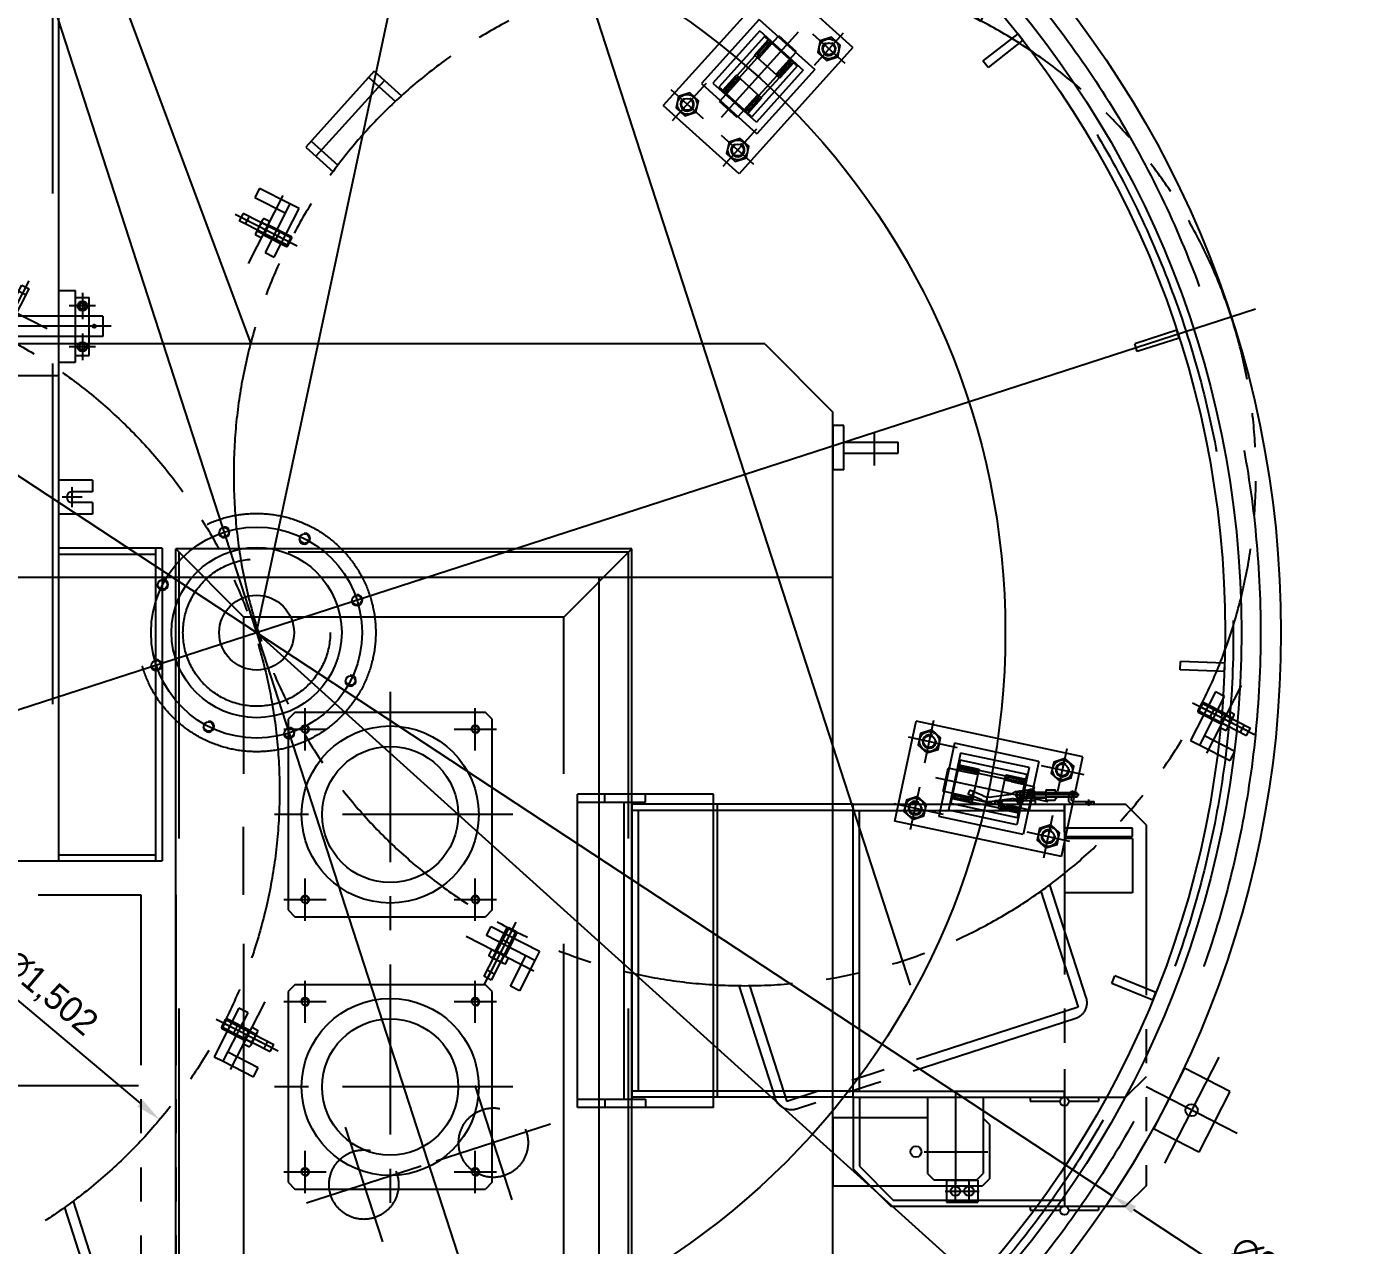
# Model space of a CAD drawing. Header units: millimetres. Extents: x 10462777 to 22643323, y 453826 to 1389191.
# Drawn here: x 11310903 to 11312878, y 585500 to 587289 of the extents above; entities that cross this region are included whole.
import ezdxf

# ---------------------------------------------------------------- set-up
doc = ezdxf.new("R2010")
doc.units = ezdxf.units.MM
doc.header["$LTSCALE"] = 200
doc.header["$MEASUREMENT"] = 0
doc.header["$PDMODE"] = 35
doc.header["$PDSIZE"] = -5
for name, pattern in [('CENTER', [2, 1.25, -0.25, 0.25, -0.25]), ('HIDDEN', [3.75, 2.5, -1.25]), ('PHANTOM', [2.5, 1.25, -0.25, 0.25, -0.25, 0.25, -0.25])]:
    doc.linetypes.add(name, pattern=pattern)
doc.layers.get('0').update_dxf_attribs({"linetype": 'CONTINUOUS'})
doc.layers.get('DEFPOINTS').update_dxf_attribs({"linetype": 'CONTINUOUS'})
for name, color, linetype in [('1', 1, 'CENTER'), ('7', 7, 'CONTINUOUS'), ('CENTER', 1, 'CONTINUOUS'), ('H', 30, 'CONTINUOUS'), ('HIDDEN', 7, 'HIDDEN'), ('THIN', 3, 'CONTINUOUS')]:
    doc.layers.add(name, color=color, linetype=linetype)
doc.layers.add('LAYOUT', color=8, linetype='CONTINUOUS', lineweight=25)
doc.styles.get("Standard").update_dxf_attribs({"font": 'SYMBOL'})
doc.dimstyles.new('ROMANS', dxfattribs={"dimtxt": 2.5, "dimasz": 2.5, "dimexe": 1.25, "dimexo": 0.625, "dimtad": 1, "dimdec": 4, "dimdsep": 46, "dimlunit": 6, "dimtxsty": 'Standard', "dimcen": 2.5, "dimadec": 0, "dimazin": 0, "dimtfac": 1, "dimtdec": 4, "dimtmove": 0, "dimatfit": 3, "dimfxl": 1, "dimtolj": 1, "dimtzin": 0, "dimarcsym": 0})

# ---------------------------------------------------------------- blocks, each defined once
blk = doc.blocks.new('A$C7EF34B28')
at = {"color": 4}
for p, q in [((10, 230), (0, 220)), ((0, 0), (0, 220)), ((8, 211), (18, 221)), ((90, 230), (10, 230)), ((130, 221), (18, 221)), ((90, 230), (99, 221)), ((130, 139), (130, 221)), ((8, 211), (8, 149)), ((18, 139), (8, 149)), ((130, 139), (18, 139)), ((100, 0), (100, 139)), ((100, 0), (0, 0))]:
    blk.add_line(p, q, dxfattribs=at)
at = {"layer": 'CENTER'}
for p, q in [((50, 134), (50, 227.5)), ((134.7, 180), (2.4, 180))]:
    blk.add_line(p, q, dxfattribs=at)
blk = doc.blocks.new('A$C61455E37')
at = {"layer": '7', "color": 60}
for p, q in [((0, 50), (17, 50)), ((0, 50), (0, 0)), ((17, 50), (17, 20)), ((33, 50), (50, 50)), ((33, 50), (33, 20)), ((50, 50), (50, 0)), ((0, 0), (50, 0))]:
    blk.add_line(p, q, dxfattribs=at)
blk.add_arc((25, 20), 8, 180, 0, dxfattribs=at)
at = {"layer": 'CENTER', "color": 60}
for p, q in [((39.7, 20), (10.3, 20)), ((25, 34.7), (25, 5.3))]:
    blk.add_line(p, q, dxfattribs=at)
blk = doc.blocks.new('A$C107C3577')
at = {"color": 9, "linetype": 'PHANTOM'}
for p, q in [((1439, 2676.1), (1409, 2646.1)), ((1439, 2676.1), (1969, 2676.1)), ((1809, 2676.1), (1839, 2646.1)), ((1969, 2676.1), (1999, 2646.1)), ((1409, 2556.1), (1409, 2646.1)), ((1839, 2556.1), (1839, 2646.1)), ((1999, 2556.1), (1999, 2646.1)), ((1409, 2556.1), (1839, 2556.1))]:
    blk.add_line(p, q, dxfattribs=at)
at = {"color": 9, "linetype": 'HIDDEN'}
for p, q in [((1459, 2656.1), (1539, 2656.1)), ((1459, 2656.1), (1459, 2556.1)), ((1539, 2656.1), (1539, 2556.1))]:
    blk.add_line(p, q, dxfattribs=at)
at = {"color": 9}
for p, q in [((1839, 2556.1), (1839, 2606.1)), ((1839, 2606.1), (1845, 2606.1)), ((1845, 2562.5), (1845, 2606.1)), ((1999, 2556.1), (1999, 2606.1)), ((1999, 2606.1), (2005, 2606.1)), ((2005, 2562.5), (2005, 2606.1)), ((1405, 2569.5), (1405, 2599.7)), ((1409, 2599.7), (1405, 2599.7)), ((1409, 2569.5), (1409, 2599.7)), ((1389, 2567.1), (1390.7, 2570.7)), ((1398.3, 2562.7), (1389, 2567.1)), ((1400, 2566.4), (1390.7, 2570.7)), ((1392.3, 2575), (1398.3, 2575)), ((1392.3, 2575), (1392.3, 2529)), ((1398.3, 2575), (1398.3, 2529)), ((1839, 2506.1), (1839, 2556.1)), ((1845, 2506.1), (1845, 2549.8)), ((1999, 2506.1), (1999, 2556.1)), ((2005, 2506.1), (2005, 2549.8)), ((1387.8, 2530.5), (1387.8, 2541.5)), ((1389.3, 2543), (1392.3, 2543)), ((1389.3, 2529), (1401.3, 2529)), ((1391.3, 2545.2), (1392, 2545.9)), ((1391.3, 2543), (1391.3, 2545.2)), ((1391.3, 2545.2), (1392.3, 2545.2)), ((1391.3, 2512.7), (1391.3, 2529)), ((1392.3, 2545.9), (1392, 2545.9)), ((1398.3, 2543), (1401.3, 2543)), ((1398.6, 2545.9), (1399.3, 2545.2)), ((1399.3, 2543), (1399.3, 2545.2)), ((1399.3, 2513), (1399.3, 2529)), ((1402.8, 2530.5), (1402.8, 2541.5)), ((1404, 2513.9), (1390.6, 2511.3)), ((1404, 2513.9), (1404, 2453.9)), ((1409, 2513.9), (1404, 2513.9)), ((1409, 2453.9), (1409, 2513.9)), ((1390.1, 2485.1), (1387.1, 2506)), ((1404, 2499.9), (1390.6, 2502.5)), ((1402, 2486.8), (1400, 2500.7)), ((1839, 2506.1), (1844.9, 2506.1)), ((1999, 2506.1), (2004.9, 2506.1)), ((1390.1, 2485.1), (1393.9, 2478.1)), ((1398.1, 2449.2), (1393.9, 2478.1)), ((1402, 2486.8), (1400.3, 2479)), ((1404.5, 2450.2), (1400.3, 2479)), ((1404, 2453.9), (1409, 2453.9)), ((1396.5, 2436.7), (1388.7, 2418.1)), ((1402.5, 2434.2), (1394.7, 2415.5)), ((1389.2, 2416.8), (1393.3, 2415))]:
    blk.add_line(p, q, dxfattribs=at)
at = {"color": 4}
for p, q in [((1418, 2556.1), (1409, 2556.1)), ((1409, 2246.1), (1409, 2556.1)), ((1418, 2246.1), (1418, 2556.1)), ((1839, 2556.1), (1830, 2556.1)), ((1830, 2246.1), (1830, 2556.1)), ((1839, 2246.1), (1839, 2556.1)), ((1839, 2556.1), (1999, 2556.1)), ((1990, 2304.8), (1990, 2556.1)), ((1999, 2301.1), (1999, 2556.1)), ((1961, 2383.1), (1961, 2429.1)), ((1961, 2429.1), (1993, 2429.1)), ((1993, 2383.1), (1993, 2429.1)), ((1961, 2383.1), (1993, 2383.1)), ((1409, 2286.1), (1409, 2368.1)), ((1940.3, 2255.1), (1990, 2304.8)), ((1944, 2246.1), (1999, 2301.1)), ((1830, 2255.1), (1418, 2255.1)), ((1839, 2255.1), (1940.3, 2255.1)), ((1409, 2246.1), (1409, 1921.1)), ((1839, 2246.1), (1409, 2246.1)), ((1839, 2246.1), (1839, 1921.1)), ((1839, 2246.1), (1944, 2246.1)), ((733, 2116.1), (833, 2216.1)), ((2415, 2216.1), (833, 2216.1)), ((733, 2116.1), (733, 1362.1)), ((1854, 2041.1), (1394, 2041.1)), ((1394, 2041.1), (1394, 1841.1)), ((1409, 2046.1), (1839, 2046.1)), ((1854, 2041.1), (1854, 1841.1)), ((2214, 1921.1), (1034, 1921.1)), ((1034, 1921.1), (1034, 1251.1)), ((1406, 1921.1), (1842, 1921.1)), ((1409, 1921.1), (1839, 1921.1)), ((1406, 1909.1), (1842, 1909.1)), ((1854, 1841.1), (1394, 1841.1)), ((1284, 1716.1), (1274, 1706.1)), ((1274, 1706.1), (1274, 1426.1)), ((1564, 1716.1), (1284, 1716.1)), ((1564, 1716.1), (1574, 1706.1)), ((1574, 1426.1), (1574, 1706.1)), ((1684, 1716.1), (1674, 1706.1)), ((1674, 1706.1), (1674, 1426.1)), ((1964, 1716.1), (1684, 1716.1)), ((1964, 1716.1), (1974, 1706.1)), ((1974, 1426.1), (1974, 1706.1)), ((1274, 1426.1), (1284, 1416.1)), ((1564, 1416.1), (1574, 1426.1)), ((1674, 1426.1), (1684, 1416.1)), ((1964, 1416.1), (1974, 1426.1)), ((1284, 1416.1), (1564, 1416.1)), ((1684, 1416.1), (1964, 1416.1)), ((733, 1362.1), (0, 1089.1)), ((2214, 1251.1), (1034, 1251.1)), ((1033, 1231.1), (1033, 1079.1)), ((1033, 1231.1), (1492, 1231.1)), ((1492, 419.1), (1492, 1231.1)), ((1492, 1222.1), (1033, 1222.1)), ((1042, 1222.1), (1042, 1079.1))]:
    blk.add_line(p, q, dxfattribs=at)
at = {"color": 7, "linetype": 'HIDDEN'}
for p, q in [((1450, 2556.1), (1418, 2556.1)), ((1798, 2556.1), (1830, 2556.1)), ((1418, 2246.1), (1418, 1921.1)), ((1830, 2246.1), (1830, 1921.1)), ((1134, 1821.1), (1034, 1921.1)), ((2209, 1916.1), (1039, 1916.1)), ((1039, 1916.1), (1039, 1256.1)), ((1418, 1930.1), (1830, 1930.1)), ((2114, 1821.1), (1134, 1821.1)), ((1134, 1821.1), (1134, 1351.1)), ((1134, 1351.1), (1034, 1251.1)), ((2114, 1351.1), (1134, 1351.1)), ((2209, 1256.1), (1039, 1256.1)), ((12, 1070.1), (1492, 1070.1)), ((1483, 428.1), (1483, 1070.1))]:
    blk.add_line(p, q, dxfattribs=at)
at = {"color": 4, "linetype": 'Continuous'}
blk.add_line((1459, 2556.1), (1539, 2556.1), dxfattribs=at)
at = {"color": 151}
for p, q in [((1076, 2216.1), (1076, 1019.1)), ((2515, 1873.1), (1076, 1873.1)), ((733, 1362.1), (733, 1020.1))]:
    blk.add_line(p, q, dxfattribs=at)
at = {"color": 2}
for p, q in [((1406, 1941.1), (1394, 1941.1)), ((1406, 1841.1), (1406, 1941.1)), ((1842, 1841.1), (1842, 1941.1)), ((1842, 1941.1), (1854, 1941.1)), ((1406, 1881.1), (1394, 1881.1)), ((1842, 1881.1), (1854, 1881.1))]:
    blk.add_line(p, q, dxfattribs=at)
at = {"color": 2, "linetype": 'PHANTOM'}
for p, q in [((1442, 1350.1), (1542, 1350.1)), ((1442, 1350.1), (1542, 1350.1)), ((1542, 1251.1), (2102, 1251.1)), ((1542, 1251.1), (2102, 1251.1)), ((1542, 549.1), (1542, 1200.1)), ((1542, 1200.1), (2102, 1200.1))]:
    blk.add_line(p, q, dxfattribs=at)
at = {"color": 6}
for p, q in [((692.1, 1144.1), (692.1, 101.1)), ((692.1, 1144.1), (722.1, 1144.1)), ((722.1, 1144.1), (722.1, 101.1))]:
    blk.add_line(p, q, dxfattribs=at)
at = {"color": 9}
for centre, radius in [((1845.4, 2556.1), 6.36), ((2005.4, 2556.1), 6.36), ((1393, 2506.9), 3.25), ((1393, 2506.9), 3), ((1395.3, 2490.9), 4.85)]:
    blk.add_circle(centre, radius, dxfattribs=at)
at = {"color": 3}
blk.add_circle((1977, 2416.1), 7, dxfattribs=at)
at = {"color": 4}
for centre, radius in [((1977, 2396.1), 7), ((1424, 1566.1), 130), ((1824, 1566.1), 130)]:
    blk.add_circle(centre, radius, dxfattribs=at)
blk.add_circle((707.1, 1131.6), 2.5)
at = {"color": 9}
for centre, radius, start, end in [((1401.5, 2569.5), 7.5, 245, 0), ((1401.5, 2569.5), 3.5, 245, 0), ((1389.3, 2541.5), 1.5, 90, 180), ((1389.3, 2530.5), 1.5, 180, 270), ((1401.3, 2541.5), 1.5, 0, 90), ((1401.3, 2530.5), 1.5, 270, 0), ((1393, 2506.9), 6, 63.8299, 188.2829), ((1391.5, 2506.9), 4.5, 100.9422, 259.0578), ((1374.9, 2445.8), 23.5, 337.1777, 8.2829), ((1374.9, 2445.8), 30, 337.1777, 8.2829), ((1389.6, 2417.7), 1, 157.1777, 247.1777), ((1393.7, 2415.9), 1, 247.1777, 337.1777)]:
    blk.add_arc(centre, radius, start, end, dxfattribs=at)
at = {"layer": '7', "color": 41}
for p, q in [((1456, 2656.1), (1444, 2656.1)), ((1444, 2656.1), (1444, 2556.1)), ((1456, 2556.1), (1456, 2656.1))]:
    blk.add_line(p, q, dxfattribs=at)
at = {"layer": '7', "color": 2}
for p, q in [((893.5, 2312.1), (877.5, 2312.1)), ((877.5, 2232.1), (877.5, 2312.1)), ((893.5, 2232.1), (893.5, 2312.1)), ((918, 2232.1), (853, 2232.1)), ((853, 2232.1), (853, 2216.1)), ((918, 2232.1), (918, 2216.1)), ((853, 2216.1), (918, 2216.1))]:
    blk.add_line(p, q, dxfattribs=at)
at = {"layer": '7', "color": 4}
for p, q in [((1483, 1079.1), (1483, 1222.1)), ((0, 1079.1), (1492, 1079.1)), ((779.4, 419.1), (779.4, 1079.1))]:
    blk.add_line(p, q, dxfattribs=at)
at = {"layer": '7', "color": 1, "linetype": 'Continuous'}
for p, q in [((677.3, 1133.6), (677.3, 1094.6)), ((737.3, 1133.6), (737.3, 1094.6)), ((657.8, 1114.1), (696.8, 1114.1)), ((717.8, 1114.1), (756.8, 1114.1))]:
    blk.add_line(p, q, dxfattribs=at)
at = {"layer": '7', "color": 4, "linetype": 'Continuous'}
for p, q in [((664.8, 1104.1), (664.8, 1124.1)), ((749.8, 1124.1), (664.8, 1124.1)), ((749.8, 1104.1), (749.8, 1124.1)), ((749.8, 1104.1), (664.8, 1104.1))]:
    blk.add_line(p, q, dxfattribs=at)
at = {"layer": '7', "color": 3, "linetype": 'Continuous'}
for p, q in [((654.8, 1079.1), (654.8, 1104.1)), ((759.8, 1104.1), (654.8, 1104.1)), ((759.8, 1079.1), (759.8, 1104.1))]:
    blk.add_line(p, q, dxfattribs=at)
at = {"layer": '7', "linetype": 'Continuous'}
for centre, radius in [((1919, 2338.1), 8), ((1424, 1566.1), 100), ((1824, 1566.1), 100)]:
    blk.add_circle(centre, radius, dxfattribs=at)
at = {"layer": '7'}
for centre in [(1299, 1691.1), (1549, 1691.1), (1699, 1691.1), (1949, 1691.1), (1299, 1441.1), (1549, 1441.1), (1699, 1441.1), (1949, 1441.1)]:
    blk.add_circle(centre, 5.05, dxfattribs=at)
at = {"layer": '7', "color": 4, "linetype": 'Continuous'}
for centre, radius in [((677.3, 1114.1), 7), ((677.3, 1114.1), 4.5), ((737.3, 1114.1), 7), ((737.3, 1114.1), 4.5)]:
    blk.add_circle(centre, radius, dxfattribs=at)
at = {"layer": 'CENTER', "color": 9}
for p, q in [((1402, 2591.7), (1411, 2591.7)), ((1395.3, 2577.6), (1395.3, 2484.2)), ((1393, 2500.7), (1393, 2513.9)), ((1397.9, 2506.9), (1386.3, 2506.9)), ((1388.5, 2490.9), (1412, 2490.9)), ((1401, 2460.9), (1412, 2460.9))]:
    blk.add_line(p, q, dxfattribs=at)
at = {"layer": 'CENTER'}
for p, q in [((1977, 2399.1), (1977, 2431.1)), ((1994, 2416.1), (1960, 2416.1)), ((1977, 2381.1), (1977, 2413.1)), ((1994, 2396.1), (1960, 2396.1)), ((911.5, 2277.1), (862.9, 2277.1)), ((1299, 1722.1), (1299, 1660.1)), ((1549, 1722.1), (1549, 1660.1)), ((1699, 1722.1), (1699, 1660.1)), ((1949, 1722.1), (1949, 1660.1)), ((1330, 1691.1), (1268, 1691.1)), ((1580, 1691.1), (1518, 1691.1)), ((1730, 1691.1), (1668, 1691.1)), ((1980, 1691.1), (1918, 1691.1)), ((1299, 1472.1), (1299, 1410.1)), ((1549, 1472.1), (1549, 1410.1)), ((1699, 1472.1), (1699, 1410.1)), ((1949, 1472.1), (1949, 1410.1)), ((1330, 1441.1), (1268, 1441.1)), ((1580, 1441.1), (1518, 1441.1)), ((1730, 1441.1), (1668, 1441.1)), ((1980, 1441.1), (1918, 1441.1)), ((707.1, 1156.5), (707.1, 86))]:
    blk.add_line(p, q, dxfattribs=at)
at = {"layer": 'CENTER', "linetype": 'CENTER'}
for p, q in [((1424, 1746.1), (1424, 1386.1)), ((1824, 1746.1), (1824, 1386.1)), ((1244, 1566.1), (1604, 1566.1)), ((1644, 1566.1), (2004, 1566.1)), ((1822, 546.6), (1822, 1202.6))]:
    blk.add_line(p, q, dxfattribs=at)
at = {"layer": 'HIDDEN', "color": 9}
for p, q in [((1392, 2543), (1392, 2545.9)), ((1392, 2512.8), (1392, 2529)), ((1398.6, 2543), (1398.6, 2545.9)), ((1398.6, 2512.9), (1398.6, 2529)), ((1392, 2503.9), (1392, 2512.8)), ((1398.6, 2503.9), (1398.6, 2512.9)), ((1399.3, 2503.9), (1391.3, 2503.9)), ((1392, 2503.9), (1391.3, 2503.2)), ((1398.6, 2503.9), (1399.3, 2503.2))]:
    blk.add_line(p, q, dxfattribs=at)
at = {"layer": 'THIN', "color": 9}
for p, q in [((1405.5, 2596.7), (1405, 2596.7)), ((1405.5, 2586.7), (1405, 2586.7)), ((1405.5, 2586.7), (1405.5, 2596.7)), ((1405.5, 2596.7), (1407.5, 2594.7)), ((1405.5, 2586.7), (1407.5, 2588.7)), ((1407.5, 2588.7), (1407.5, 2594.7)), ((1407.5, 2594.7), (1409, 2594.7)), ((1407.5, 2588.7), (1409, 2588.7)), ((1392.3, 2569), (1398.3, 2569)), ((1391.3, 2496.5), (1391.3, 2512.7)), ((1400, 2500.7), (1398.9, 2507.8)), ((1399.3, 2496.5), (1399.3, 2513)), ((1404.5, 2495.9), (1404, 2495.9)), ((1404.5, 2485.9), (1404.5, 2495.9)), ((1404.5, 2495.9), (1406.5, 2493.9)), ((1404.5, 2485.9), (1406.5, 2487.9)), ((1406.5, 2487.9), (1406.5, 2493.9)), ((1406.5, 2493.9), (1409, 2493.9)), ((1406.5, 2487.9), (1409, 2487.9)), ((1404.5, 2485.9), (1404, 2485.9)), ((1404.5, 2465.9), (1404, 2465.9)), ((1404.5, 2455.9), (1404, 2455.9)), ((1404.5, 2455.9), (1404.5, 2465.9)), ((1404.5, 2465.9), (1406.5, 2463.9)), ((1404.5, 2455.9), (1406.5, 2457.9)), ((1406.5, 2457.9), (1406.5, 2463.9)), ((1406.5, 2463.9), (1409, 2463.9)), ((1406.5, 2457.9), (1409, 2457.9)), ((1390.6, 2422.7), (1396.6, 2420.1))]:
    blk.add_line(p, q, dxfattribs=at)
blk.add_circle((1395.3, 2490.9), 6, dxfattribs=at)
for centre, radius, start, end in [((1393, 2506.9), 6, 8.2829, 63.8299), ((1388.3, 2496.5), 3, 321.0576, 0), ((1402.3, 2496.5), 3, 180, 218.9424)]:
    blk.add_arc(centre, radius, start, end, dxfattribs=at)
at = {"layer": 'THIN', "color": 1}
for centre in [(1299, 1691.1), (1549, 1691.1), (1699, 1691.1), (1949, 1691.1), (1299, 1441.1), (1549, 1441.1), (1699, 1441.1), (1949, 1441.1)]:
    blk.add_arc(centre, 6, 15, 285, dxfattribs=at)
at = {"layer": '7', "linetype": 'Continuous', "xscale": -1}
blk.add_blockref('A$C7EF34B28', (1969, 2216.1), dxfattribs=at)
at = {"layer": '7', "linetype": 'Continuous'}
blk.add_blockref('A$C61455E37', (933, 1079.1), dxfattribs=at)
blk = doc.blocks.new('r710ic')
at = {"layer": 'LAYOUT', "color": 3}
blk.add_circle((272041.4, 104232.6), 2050.1, dxfattribs=at)
blk = doc.blocks.new('A$C40DC224F')
at = {"layer": 'H', "color": 31, "linetype": 'Continuous'}
for p, q in [((30, 50), (0, 50)), ((0, 50), (0, 0)), ((30, 50), (30, 0)), ((30, 0), (0, 0))]:
    blk.add_line(p, q, dxfattribs=at)
for points in [[(30, 45.6), (27, 45.6), (27, 47.9), (3, 47.9), (3, 45.6), (0, 45.6), (0, 49, -0.414214), (1, 50), (29, 50, -0.414214), (30, 49), (30, 45.6)], [(30, 44.7), (27, 45), (3, 45), (0, 44.7), (0, 43.5, 0.414214), (1, 42.5), (29, 42.5, 0.414214), (30, 43.5), (30, 44.7)], [(20, 45), (5.5, 45, -1), (5.5, 47.9), (24.5, 47.9, -1), (24.5, 45), (20, 45)], [(30, 5.3), (27, 5), (3, 5), (0, 5.3), (0, 6.5, -0.414214), (1, 7.5), (29, 7.5, -0.414214), (30, 6.5), (30, 5.3)], [(30, 4.3), (27, 4.3), (27, 2.1), (3, 2.1), (3, 4.3), (0, 4.3), (0, 1, 0.414214), (1, 0), (29, 0, 0.414214), (30, 1), (30, 4.3)], [(20, 5), (5.5, 5, 1), (5.5, 2.1), (24.5, 2.1, 1), (24.5, 5), (20, 5)]]:
    blk.add_lwpolyline(points, format="xyb", dxfattribs=at)
blk = doc.blocks.new('*D438')
at = {"layer": '7', "color": 1, "lineweight": -2, "transparency": 16777216}
for p, q in [((11309951.7, 587247.4), (11309920.4, 587268)), ((11309983.1, 587226.7), (11312497.7, 585572.4)), ((11312808.2, 585368.1), (11312529, 585551.8))]:
    blk.add_line(p, q, dxfattribs=at)
at = {"layer": '7', "color": 1, "transparency": 16777216}
for points in [[(11309955.2, 587252.6), (11309948.3, 587242.1), (11309983.1, 587226.7)], [(11312532.4, 585557), (11312525.5, 585546.5), (11312497.7, 585572.4)]]:
    blk.add_solid(points, dxfattribs=at)
at = {"layer": 'DEFPOINTS', "color": 0, "transparency": 16777216}
for p in [(11309983.1, 587226.7), (11312497.7, 585572.4)]:
    blk.add_point(p, dxfattribs=at)
at = {"layer": '7', "color": 4, "transparency": 16777216, "insert": (11312745.4, 585453.5), "char_height": 37.5, "attachment_point": 5, "rotation": 326.6587}
blk.add_mtext('\\A1;∅3,010', dxfattribs=at)
blk = doc.blocks.new('A$C08586AF6')
at = {"layer": '7', "color": 71, "linetype": 'PHANTOM'}
for p, q in [((152.1, 1270.7), (231.3, 1349.9)), ((156.3, 1345.7), (220, 1282)), ((1349.9, 1270.7), (1270.7, 1349.9)), ((1345.7, 1345.7), (1282, 1282)), ((159.2, 1334.3), (167.7, 1342.8)), ((215.7, 1277.8), (159.2, 1334.3)), ((166.2, 1327.3), (174.7, 1335.8)), ((224.2, 1286.3), (167.7, 1342.8)), ((1277.8, 1286.3), (1334.3, 1342.8)), ((1286.3, 1277.8), (1342.8, 1334.3)), ((1335.8, 1327.3), (1327.3, 1335.8)), ((1342.8, 1334.3), (1334.3, 1342.8)), ((201.6, 1291.9), (210.1, 1300.4)), ((215.7, 1277.8), (224.2, 1286.3)), ((1286.3, 1277.8), (1277.8, 1286.3)), ((1300.4, 1291.9), (1291.9, 1300.4)), ((19.8, 1086.5), (94.8, 1216.5)), ((37.1, 1076.5), (112.1, 1206.5)), ((88.8, 1206.1), (134.5, 1179.7)), ((94.8, 1216.5), (141.5, 1189.5)), ((19.8, 1086.5), (66.5, 1059.6)), ((25.8, 1096.9), (71.5, 1070.6)), ((1462.6, 991), (1636.3, 991)), ((1467.5, 976), (1646.3, 976)), ((1646.3, 526), (1646.3, 976)), ((1661.3, 536), (1661.3, 966)), ((1467.5, 526), (1646.3, 526)), ((1462.6, 511), (1636.3, 511)), ((152.1, 231.3), (231.3, 152.1)), ((156.3, 156.3), (219.9, 219.9)), ((215.7, 224.2), (159.2, 167.6)), ((215.7, 224.2), (224.2, 215.7)), ((1349.9, 231.3), (1270.7, 152.1)), ((1286.3, 224.2), (1277.8, 215.7)), ((1345.7, 156.3), (1282, 220)), ((1286.3, 224.2), (1342.8, 167.7)), ((224.2, 215.7), (167.6, 159.2)), ((201.6, 210.1), (210.1, 201.6)), ((1277.8, 215.7), (1334.3, 159.2)), ((1300.4, 210.1), (1291.9, 201.6)), ((159.2, 167.6), (167.6, 159.2)), ((166.2, 174.7), (174.7, 166.2)), ((1335.8, 174.7), (1327.3, 166.2)), ((1342.8, 167.7), (1334.3, 159.2))]:
    blk.add_line(p, q, dxfattribs=at)
blk.add_circle((751, 751), 751, dxfattribs=at)
for centre, start, end in [((1636.3, 966), 0, 90), ((1636.3, 536), 270, 0)]:
    blk.add_arc(centre, 25, start, end, dxfattribs=at)
blk = doc.blocks.new('*D436')
at = {"layer": '7', "color": 1, "lineweight": -2, "transparency": 16777216}
blk.add_line((11310832.3, 585907.3), (11311069.2, 585708.1), dxfattribs=at)
at = {"layer": '7', "color": 1, "transparency": 16777216}
blk.add_solid([(11311073.2, 585712.9), (11311065.2, 585703.3), (11311097.9, 585684)], dxfattribs=at)
at = {"layer": 'DEFPOINTS', "color": 0, "transparency": 16777216}
for p in [(11309948.2, 586650.5), (11311097.9, 585684)]:
    blk.add_point(p, dxfattribs=at)
at = {"layer": '7', "color": 4, "transparency": 16777216, "insert": (11310934.4, 585869.6), "char_height": 37.5, "attachment_point": 5, "rotation": 319.9475}
blk.add_mtext('\\A1;∅1,502', dxfattribs=at)
blk = doc.blocks.new('A$C599E23C4')
at = {"layer": '7', "color": 1}
for p, q in [((1.1, 21.9), (1.1, 5.9)), ((38.1, 21.9), (38.1, 5.9)), ((48.9, 20.8), (40, 20.8)), ((50, 24.2), (50, 3.5)), ((48.9, 6.9), (40, 6.9))]:
    blk.add_line(p, q, dxfattribs=at)
blk.add_lwpolyline([(40, 21.9), (1.1, 21.9), (0, 20.8), (0, 6.9), (1.1, 5.9), (40, 5.9)], dxfattribs=at)
blk.add_lwpolyline([(40, 27.7), (48.9, 27.7, -0.309401), (48.9, 20.8, -0.154701), (48.9, 6.9, -0.309401), (48.9, 0), (40, 0), (40, 27.7)], format="xyb", dxfattribs=at)
at = {"layer": 'THIN', "color": 1}
for points in [[(40, 21.9), (38.1, 20.8), (0, 20.8)], [(40, 5.9), (38.1, 6.9), (0, 6.9)]]:
    blk.add_lwpolyline(points, dxfattribs=at)

msp = doc.modelspace()

# ---------------------------------------------------------------- linework, layer by layer
at = {"color": 6}
msp.add_circle((11311240.35769, 586399.55916, 0), 55, dxfattribs=at)
at = {"layer": '1', "color": 1, "linetype": 'CENTER'}
for p, q in [((11311923.5684, 587156.93827, 0), (11312036.49911, 587282.12859, 0)), ((11312105.02234, 587235.66863, 0), (11312057.50051, 587278.53675, 0)), ((11312059.82736, 587233.34178, 0), (11312102.69549, 587280.8636, 0)), ((11311896.8066, 587154.14436, 0), (11311849.28477, 587197.01248, 0)), ((11311851.61162, 587151.81751, 0), (11311901.17789, 587206.76462, 0)), ((11311925.86448, 587084.83607, 0), (11311975.43075, 587139.78318, 0)), ((11311971.05945, 587087.16292, 0), (11311923.53763, 587130.03104, 0)), ((11312222.0721, 586208.35033, 0), (11312235.43607, 586270.9395, 0)), ((11312197.4595, 586246.3269, 0), (11312269.82823, 586230.87481, 0)), ((11312417.66326, 586166.58792, 0), (11312431.02723, 586229.17709, 0)), ((11312393.05066, 586204.56449, 0), (11312455.63983, 586191.20052, 0)), ((11312237.8726, 586186.57088, 0), (11312402.75595, 586151.36518, 0)), ((11312201.1909, 586110.55475, 0), (11312214.55487, 586173.14392, 0)), ((11312176.5783, 586148.53132, 0), (11312248.94703, 586133.07923, 0)), ((11312396.78206, 586068.79234, 0), (11312410.14603, 586131.38151, 0)), ((11312372.16946, 586106.76891, 0), (11312434.75863, 586093.40494, 0))]:
    msp.add_line(p, q, dxfattribs=at)
at = {"layer": '7'}
for p, q in [((11311244.78314, 587052.10065, 0), (11311237.96098, 587038.74183, 0)), ((11311237.96098, 587038.74183, 0), (11311282.49039, 587016.0013, 0)), ((11311289.31255, 587029.36013, 0), (11311244.78314, 587052.10065, 0)), ((11311289.31255, 587029.36013, 0), (11311252.92771, 586958.11307, 0)), ((11311266.28653, 586951.29091, 0), (11311302.67137, 587022.53797, 0)), ((11311302.67137, 587022.53797, 0), (11311289.31255, 587029.36013, 0)), ((11311252.92771, 586958.11307, 0), (11311266.28653, 586951.29091, 0)), ((11312649.05044, 586312.50459, 0), (11312612.6656, 586241.25754, 0)), ((11312626.02443, 586234.43538, 0), (11312662.40927, 586305.68244, 0)), ((11312662.40927, 586305.68244, 0), (11312649.05044, 586312.50459, 0)), ((11312677.376, 586225.05368, 0), (11312632.84658, 586247.7942, 0)), ((11312612.6656, 586241.25754, 0), (11312626.02443, 586234.43538, 0)), ((11312626.02443, 586234.43538, 0), (11312670.55384, 586211.69485, 0)), ((11312670.55384, 586211.69485, 0), (11312677.376, 586225.05368, 0)), ((11311578.01788, 585954.4456, 0), (11311584.84004, 585967.80443, 0)), ((11311584.84004, 585967.80443, 0), (11311656.08709, 585931.41958, 0)), ((11311649.26494, 585918.06076, 0), (11311578.01788, 585954.4456, 0)), ((11311656.08709, 585931.41958, 0), (11311649.26494, 585918.06076, 0)), ((11311613.16559, 585880.35351, 0), (11311635.90611, 585924.88292, 0)), ((11311649.26494, 585918.06076, 0), (11311626.52441, 585873.53135, 0)), ((11311626.52441, 585873.53135, 0), (11311613.16559, 585880.35351, 0)), ((11311214.42885, 585847.8274, 0), (11311178.04401, 585776.58034, 0)), ((11311191.40284, 585769.75819, 0), (11311227.78768, 585841.00524, 0)), ((11311227.78768, 585841.00524, 0), (11311214.42885, 585847.8274, 0)), ((11311178.04401, 585776.58034, 0), (11311191.40284, 585769.75819, 0)), ((11311191.40284, 585769.75819, 0), (11311235.93225, 585747.01766, 0)), ((11311242.75441, 585760.37648, 0), (11311198.22499, 585783.11701, 0)), ((11311235.93225, 585747.01766, 0), (11311242.75441, 585760.37648, 0))]:
    msp.add_line(p, q, dxfattribs=at)
at = {"layer": '7', "color": 2}
for p, q in [((11312603.4335, 585759.59874, 0), (11312557.95245, 585670.53991, 0)), ((11312670.22762, 585725.48795, 0), (11312603.4335, 585759.59874, 0)), ((11312670.22762, 585725.48795, 0), (11312624.74657, 585636.42913, 0)), ((11312624.74657, 585636.42913, 0), (11312557.95245, 585670.53991, 0))]:
    msp.add_line(p, q, dxfattribs=at)
at = {"layer": '7', "color": 61, "linetype": 'PHANTOM'}
for p, q in [((11311560.89717, 585734.46766, 0), (11311615.43819, 585566.08038, 0)), ((11311370.62905, 585672.83939, 0), (11311425.17007, 585504.4521, 0)), ((11311672.36132, 585677.54453, 0), (11311503.97404, 585623.00351, 0)), ((11311482.0932, 585615.91626, 0), (11311313.70592, 585561.37523, 0))]:
    msp.add_line(p, q, dxfattribs=at)
at = {"layer": '7', "color": 4}
for radius in [1505, 1423, 125]:
    msp.add_circle((11311240.35769, 586399.55916, 0), radius, dxfattribs=at)
at = {"layer": '7'}
for centre in [(11311192.59578, 586547.01695, 0), (11311310.85332, 586537.60033, 0), (11311102.31652, 586470.05479, 0), (11311387.81548, 586447.32107, 0), (11311092.8999, 586351.79724, 0), (11311378.39887, 586329.06353, 0), (11311169.86206, 586261.51798, 0), (11311288.11961, 586252.10137, 0)]:
    msp.add_circle(centre, 6.91747, dxfattribs=at)
at = {"layer": '7', "color": 61, "linetype": 'PHANTOM'}
for centre in [(11311588.16768, 585650.27402, 0), (11311397.89956, 585588.64575, 0)]:
    msp.add_circle(centre, 51, dxfattribs=at)
at = {"layer": '7', "color": 2}
msp.add_circle((11312614.09003, 585698.01393, 0), 9, dxfattribs=at)
at = {"layer": 'CENTER'}
for p, q in [((11311240.35769, 586399.55916, 0), (11311561.88027, 587905.3865, 0)), ((11310765.04962, 587867.002, 0), (11311935.84707, 584252.33932, 0)), ((11311714.69901, 587382.0298, 0), (11312200.63796, 585881.76571, 0)), ((11311219.81614, 587008.70827, 0), (11311299.96908, 586967.77532, 0)), ((11312707.80053, 586874.86722, 0), (11309772.91485, 585924.25109, 0)), ((11311240.35769, 586399.55916, 0), (11312383.68114, 585368.19877, 0)), ((11312695.52083, 586255.08724, 0), (11312615.36789, 586296.02018, 0)), ((11311580.85797, 585894.0454, 0), (11311621.79092, 585974.19835, 0)), ((11311260.89924, 585790.41005, 0), (11311180.7463, 585831.34299, 0)), ((11312653.88595, 585775.9404, 0), (11312574.29411, 585620.08746, 0)), ((11312680.88415, 585663.90314, 0), (11312547.29592, 585732.12472, 0))]:
    msp.add_line(p, q, dxfattribs=at)
for radius in [1447.05, 1100, 155]:
    msp.add_circle((11311240.35769, 586399.55916, 0), radius, dxfattribs=at)
at = {"layer": 'H', "color": 7}
for p, q in [((11312005.19072, 587359.39271, 0), (11311837.73711, 587173.76057, 0)), ((11312116.57, 587258.92054, 0), (11312005.19072, 587359.39271, 0)), ((11311978.8477, 587300.33091, 0), (11311893.78127, 587206.02979, 0)), ((11311978.8477, 587300.33091, 0), (11312060.52584, 587226.65133, 0)), ((11311979.72027, 587283.3828, 0), (11311910.72938, 587206.90236, 0)), ((11311986.5121, 587275.23595, 0), (11311919.53066, 587200.9831, 0)), ((11311978.68477, 587255.36177, 0), (11311992.08106, 587270.21234, 0)), ((11311979.72027, 587283.3828, 0), (11312043.57773, 587225.77876, 0)), ((11311984.25374, 587250.33817, 0), (11312006.69252, 587275.21287, 0)), ((11311986.5121, 587275.23595, 0), (11311997.65003, 587265.18874, 0)), ((11312006.69252, 587275.21287, 0), (11312007.69724, 587276.32666, 0)), ((11312033.68574, 587252.88316, 0), (11312007.69724, 587276.32666, 0)), ((11312116.57, 587258.92054, 0), (11311949.11639, 587073.28841, 0)), ((11312010.24224, 587226.89466, 0), (11312032.68102, 587251.76937, 0)), ((11312032.68102, 587251.76937, 0), (11312033.68574, 587252.88316, 0)), ((11311945.93658, 587217.56553, 0), (11311972.72916, 587247.26667, 0)), ((11311949.27796, 587214.55137, 0), (11311976.07054, 587244.25251, 0)), ((11312034.77645, 587231.69802, 0), (11311967.79501, 587157.44516, 0)), ((11312015.8112, 587221.87105, 0), (11312029.20749, 587236.72162, 0)), ((11312034.77645, 587231.69802, 0), (11312023.63853, 587241.74523, 0)), ((11312043.57773, 587225.77876, 0), (11311974.58684, 587149.29832, 0)), ((11312060.52584, 587226.65133, 0), (11311975.45941, 587132.3502, 0)), ((11311978.23657, 587188.4286, 0), (11312005.02915, 587218.12975, 0)), ((11311981.57795, 587185.41444, 0), (11312008.37053, 587215.11558, 0)), ((11311893.78127, 587206.02979, 0), (11311975.45941, 587132.3502, 0)), ((11311910.72938, 587206.90236, 0), (11311974.58684, 587149.29832, 0)), ((11311919.53066, 587200.9831, 0), (11311930.66858, 587190.93588, 0)), ((11311944.06487, 587205.78645, 0), (11311920.62137, 587179.79795, 0)), ((11311949.11639, 587073.28841, 0), (11311837.73711, 587173.76057, 0)), ((11311946.60987, 587156.35445, 0), (11311920.62137, 587179.79795, 0)), ((11311970.05337, 587182.34295, 0), (11311947.61459, 587157.46824, 0)), ((11311947.61459, 587157.46824, 0), (11311946.60987, 587156.35445, 0)), ((11311967.79501, 587157.44516, 0), (11311956.65708, 587167.49238, 0)), ((11312178.20369, 586122.62074, 0), (11312209.52549, 586269.31411, 0)), ((11312454.01444, 586217.1111, 0), (11312209.52549, 586269.31411, 0)), ((11312265.49353, 586236.91305, 0), (11312242.52421, 586129.33792, 0)), ((11312389.69392, 586210.39393, 0), (11312265.49353, 586236.91305, 0)), ((11312274.72326, 586222.67184, 0), (11312256.76543, 586138.56764, 0)), ((11312273.99767, 586212.09009, 0), (11312270.86549, 586197.42075, 0)), ((11312371.79325, 586191.20888, 0), (11312273.99767, 586212.09009, 0)), ((11312375.45271, 586201.1642, 0), (11312274.72326, 586222.67184, 0)), ((11312389.69392, 586210.39393, 0), (11312366.7246, 586102.81879, 0)), ((11312422.69264, 586070.41773, 0), (11312454.01444, 586217.1111, 0)), ((11312248.88773, 586166.32448, 0), (11312256.19615, 586200.55293, 0)), ((11312290.4246, 586193.24451, 0), (11312256.19615, 586200.55293, 0)), ((11312300.62178, 586193.1123, 0), (11312339.74002, 586184.75982, 0)), ((11312301.56144, 586197.5131, 0), (11312340.67967, 586189.16062, 0)), ((11312350.66804, 586188.05046, 0), (11312370.22716, 586183.87422, 0)), ((11312375.45271, 586201.1642, 0), (11312357.49487, 586117.06, 0)), ((11312371.79325, 586191.20888, 0), (11312368.66107, 586176.53955, 0)), ((11312250.35466, 586166.01126, 0), (11312248.88773, 586166.32448, 0)), ((11312283.11618, 586159.01606, 0), (11312250.35466, 586166.01126, 0)), ((11312349.10195, 586180.71579, 0), (11312381.86347, 586173.72058, 0)), ((11312376.02198, 586139.17891, 0), (11312383.3304, 586173.40737, 0)), ((11312381.86347, 586173.72058, 0), (11312383.3304, 586173.40737, 0)), ((11312260.42489, 586148.52296, 0), (11312263.55707, 586163.1923, 0)), ((11312358.22046, 586127.64176, 0), (11312260.42489, 586148.52296, 0)), ((11312291.53846, 586150.57122, 0), (11312330.65669, 586142.21874, 0)), ((11312292.47812, 586154.97202, 0), (11312331.59635, 586146.61954, 0)), ((11312341.79353, 586146.48733, 0), (11312374.55505, 586139.49213, 0)), ((11312366.7246, 586102.81879, 0), (11312242.52421, 586129.33792, 0)), ((11312357.49487, 586117.06, 0), (11312256.76543, 586138.56764, 0)), ((11312340.22744, 586139.15267, 0), (11312359.78656, 586134.97643, 0)), ((11312358.22046, 586127.64176, 0), (11312361.35265, 586142.31109, 0)), ((11312374.55505, 586139.49213, 0), (11312376.02198, 586139.17891, 0)), ((11312422.69264, 586070.41773, 0), (11312178.20369, 586122.62074, 0))]:
    msp.add_line(p, q, dxfattribs=at)
at = {"layer": 'H'}
for p, q in [((11312358.81338, 587279.34428, 0), (11312307.55587, 587239.37346, 0)), ((11312366.19261, 587269.88136, 0), (11312358.81338, 587279.34428, 0)), ((11312366.19261, 587269.88136, 0), (11312314.9351, 587229.91053, 0)), ((11312314.9351, 587229.91053, 0), (11312307.55587, 587239.37346, 0)), ((11312592.26649, 586843.75237, 0), (11312530.42935, 586823.72318, 0)), ((11312595.96418, 586832.33629, 0), (11312592.26649, 586843.75237, 0)), ((11312534.12704, 586812.3071, 0), (11312530.42935, 586823.72318, 0)), ((11312595.96418, 586832.33629, 0), (11312534.12704, 586812.3071, 0)), ((11312597.27132, 586344.92017, 0), (11312597.70115, 586356.91247, 0)), ((11312662.2296, 586342.59191, 0), (11312597.27132, 586344.92017, 0)), ((11312662.65944, 586354.58421, 0), (11312597.70115, 586356.91247, 0)), ((11312662.2296, 586342.59191, 0), (11312662.65944, 586354.58421, 0)), ((11312496.75178, 585884.12351, 0), (11312501.2573, 585895.24558, 0)), ((11312561.50181, 585870.84068, 0), (11312501.2573, 585895.24558, 0)), ((11312556.99629, 585859.71862, 0), (11312496.75178, 585884.12351, 0)), ((11312556.99629, 585859.71862, 0), (11312561.50181, 585870.84068, 0))]:
    msp.add_line(p, q, dxfattribs=at)
at = {"layer": 'H', "color": 1, "elevation": 0}
for points in [[(11312094.10717, 587245.5149), (11312097.71962, 587262.43354), (11312084.87387, 587274.02133), (11312068.41568, 587268.69048), (11312064.80323, 587251.77184), (11312077.64898, 587240.18406)], [(11311885.89143, 587163.99063), (11311889.50388, 587180.90927), (11311876.65813, 587192.49706), (11311860.19994, 587187.16621), (11311856.58749, 587170.24758), (11311869.43324, 587158.65979)], [(11311960.14428, 587097.00919), (11311963.75673, 587113.92783), (11311950.91099, 587125.51562), (11311934.4528, 587120.18477), (11311930.84035, 587103.26614), (11311943.68609, 587091.67835)], [(11312225.14164, 586222.72628), (11312241.59983, 586228.05713), (11312245.21228, 586244.97576), (11312232.36654, 586256.56355), (11312215.90834, 586251.2327), (11312212.2959, 586234.31407)], [(11312420.7328, 586180.96387), (11312437.19099, 586186.29472), (11312440.80344, 586203.21335), (11312427.9577, 586214.80114), (11312411.4995, 586209.4703), (11312407.88706, 586192.55166)], [(11312204.26044, 586124.9307), (11312220.71863, 586130.26155), (11312224.33108, 586147.18018), (11312211.48533, 586158.76797), (11312195.02714, 586153.43712), (11312191.41469, 586136.51849)], [(11312399.8516, 586083.16829), (11312416.30979, 586088.49914), (11312419.92224, 586105.41777), (11312407.07649, 586117.00556), (11312390.6183, 586111.67472), (11312387.00585, 586094.75608)]]:
    msp.add_lwpolyline(points, close=True, dxfattribs=at)
at = {"layer": 'H', "color": 1}
for centre, radius in [((11312081.26142, 587257.10269, 0), 14.5), ((11312081.26142, 587257.10269, 0), 8.6475), ((11311873.04569, 587175.57842, 0), 14.5), ((11311873.04569, 587175.57842, 0), 8.6475), ((11311947.29854, 587108.59698, 0), 14.5), ((11311947.29854, 587108.59698, 0), 8.6475), ((11312228.75409, 586239.64491, 0), 14.5), ((11312228.75409, 586239.64491, 0), 8.6475), ((11312424.34525, 586197.88251, 0), 14.5), ((11312424.34525, 586197.88251, 0), 8.6475), ((11312207.87289, 586141.84934, 0), 14.5), ((11312207.87289, 586141.84934, 0), 8.6475), ((11312403.46404, 586100.08693, 0), 14.5), ((11312403.46404, 586100.08693, 0), 8.6475)]:
    msp.add_circle(centre, radius, dxfattribs=at)
for centre, start, end in [((11312081.26142, 587257.10269, 0), 119.94725683, 65.94725674), ((11311873.04569, 587175.57842, 0), 119.94725683, 65.94725674), ((11311947.29854, 587108.59698, 0), 119.94725683, 65.94725674), ((11312228.75409, 586239.64491, 0), 59.94725665, 5.94725685), ((11312424.34525, 586197.88251, 0), 59.94725665, 5.94725685), ((11312207.87289, 586141.84934, 0), 59.94725665, 5.94725685), ((11312403.46404, 586100.08693, 0), 59.94725665, 5.94725685)]:
    msp.add_arc(centre, 10, start, end, dxfattribs=at)
at = {"layer": 'HIDDEN'}
for radius in [1475, 1435, 175, 108.15]:
    msp.add_circle((11311240.35769, 586399.55916, 0), radius, dxfattribs=at)
at = {"layer": 'THIN', "color": 1}
for centre in [(11311192.59578, 586547.01695, 0), (11311310.85332, 586537.60033, 0), (11311102.31652, 586470.05479, 0), (11311387.81548, 586447.32107, 0), (11311092.8999, 586351.79724, 0), (11311378.39887, 586329.06353, 0), (11311169.86206, 586261.51798, 0), (11311288.11961, 586252.10137, 0)]:
    msp.add_arc(centre, 8, 182.94725674, 92.94725664, dxfattribs=at)

# ---------------------------------------------------------------- block references
at = {"xscale": 1.000514211750324, "yscale": 1.000514211750324, "zscale": 1.000514211750324, "rotation": 270}
msp.add_blockref('A$C107C3577', (11309869.70675, 587557.02935, 0), dxfattribs=at)
at = {"layer": '7', "xscale": -1}
for name, p, rotation in [('A$C08586AF6', (11312440.71108, 587577.76869, 0), 107.9472566882953), ('A$C40DC224F', (11311925.09963, 587195.95949, 0), 227.9472566882952), ('A$C40DC224F', (11312272.43158, 586204.75541, 0), 167.9472566882953), ('A$C599E23C4', (11311628.44613, 585956.76394, 0), 62.94725668829525)]:
    msp.add_blockref(name, p, dxfattribs=dict(at, rotation=rotation))
at = {"layer": '7'}
for name, p, rotation in [('A$C40DC224F', (11311992.08106, 587270.21234, 0), 227.9472566882953), ('A$C08586AF6', (11309577.17596, 586650.26316, 0), 287.9472566882953), ('A$C599E23C4', (11311295.13875, 586985.80081, 0), 152.9472566882953), ('A$C599E23C4', (11312620.19822, 586277.99469, 0), 332.9472566882952), ('A$C40DC224F', (11312370.22715, 586183.87421, 0), 167.9472566882952), ('A$C599E23C4', (11311185.57663, 585813.3175, 0), 332.9472566882954)]:
    msp.add_blockref(name, p, dxfattribs=dict(at, rotation=rotation))
at = {"layer": 'LAYOUT', "color": 2, "rotation": 270}
msp.add_blockref('r710ic', (11204875.24796, 856316.46559, 0), dxfattribs=at)

# ---------------------------------------------------------------- dimensions: what is measured, and where the dimension line sits
at = {"layer": '7'}
for p1, p2, picture, middle in [((11309983.06347, 587226.74488, 0), (11312497.65192, 585572.37343, 0), '*D438', (11312725.15101, 585422.69963, 0)), ((11309948.18972, 586650.48056, 0), (11311097.90407, 585683.96056, 0), '*D436', (11310910.7126, 585841.32512, 0))]:
    dim = msp.add_diameter_dim_2p(p1=p1, p2=p2, dimstyle='ROMANS', override={"dimscale": 15, "dimexo": 1, "dimgap": 1, "dimclrd": 1, "dimclre": 1, "dimclrt": 4, "dimadec": 4, "dimazin": 2}, dxfattribs=at)
    dim.commit()
    dim.dimension.update_dxf_attribs({"geometry": picture, "text_midpoint": middle, "dimtype": 163})

doc.saveas('drawing.dxf')
